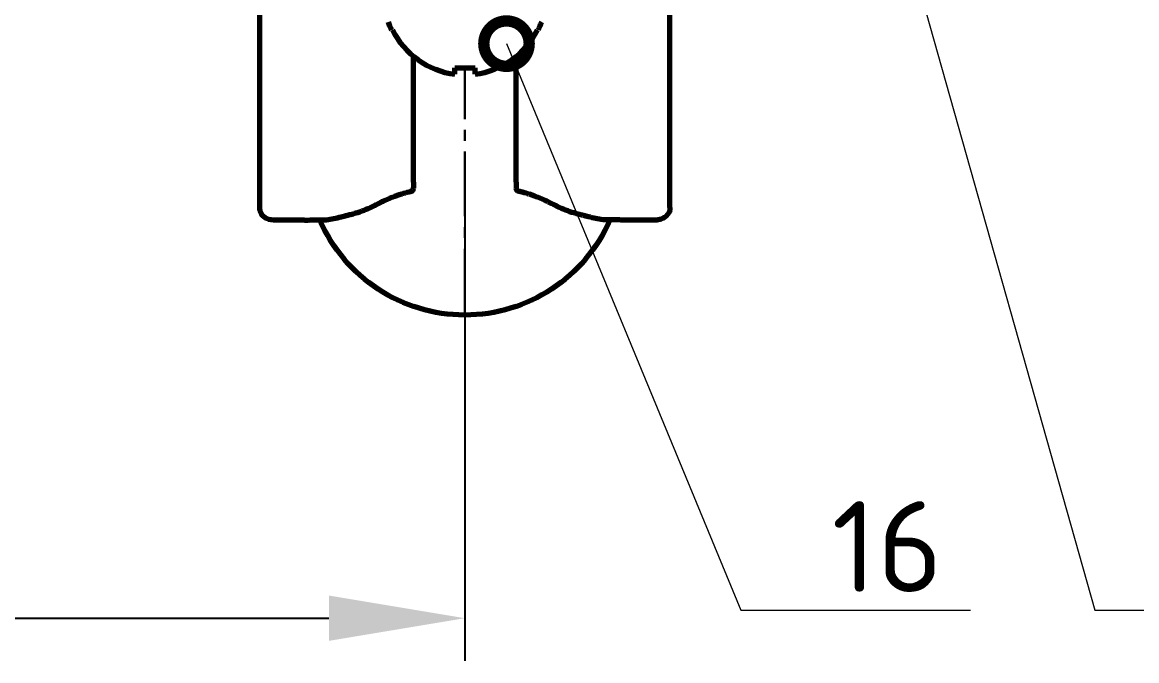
# Model space of a CAD drawing. Header units: millimetres. Extents: x -3633 to 871, y -630 to 261.
# Drawn here: x -519.32 to -486.54, y -323.44 to -304.66 of the extents above; entities that cross this region are included whole.
import ezdxf
from ezdxf import colors
from ezdxf.entities.mleader import LeaderData, LeaderLine
from ezdxf.math import Vec2, Vec3

# ---------------------------------------------------------------- set-up
doc = ezdxf.new("R2010")
doc.units = ezdxf.units.MM
doc.linetypes.add('CENTER2', pattern=[28.575000000000003, 19.05, -3.175, 3.175, -3.175])
for name, color, linetype, lineweight in [('Sheet', 7, 'Continuous', 30), ('Text', 7, 'Continuous', 18), ('Размерные линии', 7, 'Continuous', 15), ('Сплошная толстая основная', 7, 'Continuous', 70)]:
    doc.layers.add(name, color=color, linetype=linetype, lineweight=lineweight)
doc.styles.add('Main', font='isocpeur.ttf', dxfattribs={"height": 3})
doc.dimstyles.new('ISO-25', dxfattribs={"dimtxt": 3, "dimasz": 4, "dimexe": 1.25, "dimexo": 0.625, "dimtad": 1, "dimtoh": 1, "dimtxsty": 'Main', "dimcen": 2.5, "dimadec": 0, "dimazin": 0, "dimtfac": 1, "dimtmove": 0, "dimatfit": 3, "dimfxl": 1, "dimarcsym": 0})

# ---------------------------------------------------------------- blocks, each defined once
blk = doc.blocks.new('*D79')
at = {"layer": 'Defpoints', "color": 0, "transparency": 16777216}
for p in [(-586.3150031930691, -308.6181595750229), (-506.3062842911659, -308.6204858968474), (-506.3062842911659, -322.1877896453198)]:
    blk.add_point(p, dxfattribs=at)
at = {"layer": 'Размерные линии', "color": 0, "lineweight": -2, "transparency": 16777216}
for p, q in [((-586.3150031930691, -309.2431595750229), (-586.3150031930691, -323.4377896453198)), ((-506.3062842911659, -309.2454858968474), (-506.3062842911659, -323.4377896453198)), ((-582.3150031930691, -322.1877896453198), (-510.3062842911659, -322.1877896453198))]:
    blk.add_line(p, q, dxfattribs=at)
at = {"layer": 'Размерные линии', "color": 0, "transparency": 16777216}
for points in [[(-582.3150031930691, -321.5211229786531), (-582.3150031930691, -322.8544563119864), (-586.3150031930691, -322.1877896453198)], [(-510.3062842911659, -321.5211229786531), (-510.3062842911659, -322.8544563119864), (-506.3062842911659, -322.1877896453198)]]:
    blk.add_solid(points, dxfattribs=at)
at = {"layer": 'Размерные линии', "color": 0, "transparency": 16777216, "insert": (-546.3106437421175, -320.0627896453198), "char_height": 3, "width": 4.403847577293369, "attachment_point": 5, "style": 'Main'}
blk.add_mtext('80{\\H0.7x;\\S*^ ;}', dxfattribs=at)
blk = doc.blocks.new('_DotSmall')
at = {"color": 0, "linetype": 'ByBlock', "const_width": 0.5}
blk.add_lwpolyline([(-0.0625, 0, 1), (0.0625, 0, 1)], format="xyb", close=True, dxfattribs=at)

msp = doc.modelspace()

# ---------------------------------------------------------------- linework, layer by layer
at = {"layer": 'Sheet', "linetype": 'CENTER2', "ltscale": 0.1}
msp.add_line((-506.305559731939, -313.2239977799832), (-506.305559731939, -305.983717118726), dxfattribs=at)
at = {"layer": 'Сплошная толстая основная', "ltscale": 1.315789580345154}
for p, q in [((-512.339601924934, -310.1009454095604), (-512.339601924934, -303.1107167342964)), ((-500.272938039383, -310.1047286389496), (-500.272938039383, -303.1107167342964)), ((-508.4377886127122, -304.8837313389747), (-508.4587898636264, -304.8837313389747)), ((-504.1523296002533, -304.8837313389747), (-504.1733308511675, -304.8837313389747)), ((-507.8158328974678, -309.3659158958546), (-507.8158328974678, -305.6646753808959)), ((-504.7967070668547, -309.3659158958546), (-504.7967070668547, -305.6658398143554)), ((-500.7672404783352, -310.4782704133634), (-501.5862181706034, -310.4782704133634))]:
    msp.add_line(p, q, dxfattribs=at)
at = {"layer": 'Сплошная толстая основная'}
for p, q in [((-506.60316832371, -306.1862361804738), (-506.60316832371, -305.9945624778013)), ((-506.60316832371, -305.9945624778013), (-506.007951140168, -305.9945624778013)), ((-506.007951140168, -306.1862361804738), (-506.007951140168, -305.9945624778013))]:
    msp.add_line(p, q, dxfattribs=at)
at = {"layer": 'Сплошная толстая основная', "ltscale": 0.001458606984275677}
msp.add_line((-500.7472867354318, -310.4782704133634), (-500.7672404783352, -310.4782704133634), dxfattribs=at)
at = {"layer": 'Сплошная толстая основная', "ltscale": 1.315789580345154, "extrusion": (0, 0, -1)}
for centre, radius, start, end in [((506.305559731939, -303.8237313389752), 2.4, 333.7897305357776, 339.6358651936302), ((506.305559731939, -303.8237313389752), 2.4, 200.3641348063698, 206.2102694642224), ((506.3062699821585, -308.6207167342966), 4.650000000000003, 203.4208865484737, 336.5736773043311), ((506.3062699821585, -308.6207167342966), 4.650000000000001, 203.4167228170097, 203.4182684154534)]:
    msp.add_arc(centre, radius, start, end, dxfattribs=at)
at = {"layer": 'Сплошная толстая основная', "ltscale": 1.315789580345154}
for start, end in [(206.4334580541775, 262.8201762464929), (277.1798237535071, 333.5665419458225)]:
    msp.add_arc((-506.305559731939, -303.8237313389752), 2.381176179958132, start, end, dxfattribs=at)
at = {"layer": 'Сплошная толстая основная', "ltscale": 4.588613487634021e-05, "extrusion": (0, 0, -1)}
msp.add_arc((506.3062699821585, -308.6207167342966), 4.650000000000003, 336.5736773043311, 336.5814118933859, dxfattribs=at)
at = {"layer": 'Сплошная толстая основная', "ltscale": 1.553230641085671e-05, "extrusion": (0, 0, -1)}
msp.add_arc((506.3062699821585, -308.6207167342966), 4.650000000000001, 203.4182684154534, 203.4208865484737, dxfattribs=at)
at = {"layer": 'Сплошная толстая основная', "ltscale": 1.315789580345154}
for points, knots in [([(-507.8158328956306, -309.3659158958528), (-507.8158324199867, -309.3974507838504), (-507.8159092620244, -309.4287434708206), (-507.8162099611436, -309.4873291826846), (-507.8164303295271, -309.5141112444837), (-507.8167115294309, -309.5371102422998)], [6.787891879902233e-09, 6.787891879902233e-09, 6.787891879902233e-09, 6.787891879902233e-09, 0.009460473297764877, 0.009460473297764877, 0.01884603880906106, 0.01884603880906106, 0.01884603880906106, 0.01884603880906106]), ([(-504.7967070686918, -309.3659158958528), (-504.7967075443357, -309.3974507838504), (-504.796630702298, -309.4287434708206), (-504.7963300031788, -309.4873291826846), (-504.7961096347954, -309.5141112444837), (-504.7958284348915, -309.5371102422998)], [6.787891879902233e-09, 6.787891879902233e-09, 6.787891879902233e-09, 6.787891879902233e-09, 0.009460473297764877, 0.009460473297764877, 0.01884603880906106, 0.01884603880906106, 0.01884603880906106, 0.01884603880906106]), ([(-511.0262439641283, -310.4782704562897), (-510.9968699185483, -310.4782705579912), (-510.9670027671727, -310.4775855764422), (-510.9129495716716, -310.4758972851653), (-510.8892143910944, -310.4750111543347), (-510.8624684559109, -310.4740130177563), (-510.8601697530321, -310.4739272247555), (-510.8440022082686, -310.4733245432255), (-510.8299078735308, -310.4728029304572), (-510.7725132587166, -310.4707892503122), (-510.7275065519425, -310.4694289435558), (-510.6613766282826, -310.4687403368137), (-510.6427804296454, -310.4686557325024), (-510.6218351892148, -310.4686551991128), (-510.6200351859734, -310.4686558876149), (-510.6176955758692, -310.4686577078685), (-510.6171603831717, -310.4686581867556), (-510.6163569575892, -310.4686589985961), (-510.6160890429637, -310.4686592847959), (-510.6157540171516, -310.4686596619488), (-510.6156870053637, -310.46865973835), (-510.6155998814247, -310.468659838931), (-510.6155797753054, -310.4686598622286), (-510.5466536115855, -310.4687400281512), (-510.466013183408, -310.4723291953053), (-510.2303752168464, -310.4540713223307), (-510.0879691835398, -310.4188945265089), (-509.916973850879, -310.3738985542279), (-509.8896825909487, -310.3666000485957), (-509.8416643425044, -310.3537106353635), (-509.8210017257479, -310.348149002639), (-509.7963650194561, -310.3415456127443), (-509.7924720726915, -310.3405030096112), (-509.7645826227435, -310.3330414494142), (-509.7405609569287, -310.3266500635093), (-509.7117791106684, -310.3191331308774), (-509.7072168473787, -310.3179449241345), (-509.6995842860924, -310.3159608494591), (-509.6965235698462, -310.315166221046), (-509.6919211683908, -310.3139723720944), (-509.6903851454008, -310.3135741043791), (-509.682695616917, -310.3115809910216), (-509.6765139475574, -310.3099808401587), (-509.6205936375482, -310.2955025289341), (-509.5689869489306, -310.2821036628886), (-509.3570646986282, -310.2221867696119), (-509.1872717881051, -310.1551962953583), (-508.9504729169166, -310.0407886529013), (-508.8799318539805, -310.0052306407363), (-508.7943721931733, -309.9629925734664), (-508.7808145871295, -309.9563285212646), (-508.7599871008752, -309.9461552557698), (-508.7527706225555, -309.9426417626094), (-508.7419157551612, -309.9373762744965), (-508.738292432372, -309.9356219002186), (-508.7056333063701, -309.9198395257738), (-508.6762701335228, -309.9058681042754), (-508.5571700519304, -309.8504916385666), (-508.4640588811799, -309.8104113632783), (-508.3299797878844, -309.7593335037966), (-508.2928071583574, -309.7457974201282), (-508.2407998285944, -309.7278413123715), (-508.2264607181951, -309.7229907257299), (-508.1950802093124, -309.7126049407273), (-508.1780038485649, -309.7070982466487), (-508.0919334508217, -309.6801154815223), (-508.0210436224188, -309.6603266137884), (-507.9323264109116, -309.6397383475889), (-507.9159946920372, -309.6361158359907), (-507.8995833870431, -309.63265614139)], [0, 0, 0, 0, 0.02716207668017339, 0.02716207668017339, 0.04753362773109174, 0.04753362773109174, 0.04944337195844836, 0.04944337195844836, 0.06092823995027368, 0.06092823995027368, 0.09539032211001558, 0.09539032211001558, 0.1083118300554791, 0.1083118300554791, 0.1095230996901549, 0.1095230996901549, 0.1098819941080677, 0.1098819941080677, 0.1100614413066531, 0.1100614413066531, 0.1101063031054911, 0.1101063031054911, 0.1101197616451277, 0.1101197616451277, 0.1562424034218302, 0.1562424034218302, 0.2265102280343836, 0.2265102280343836, 0.2397712224271471, 0.2397712224271471, 0.2497168850905106, 0.2497168850905106, 0.251581686590323, 0.251581686590323, 0.2630663598927689, 0.2630663598927689, 0.265219737103448, 0.265219737103448, 0.2666553178310117, 0.2666553178310117, 0.2673731070036044, 0.2673731070036044, 0.2702442869493102, 0.2702442869493102, 0.2932255494781906, 0.2932255494781906, 0.3624980943371283, 0.3624980943371283, 0.3915071187374854, 0.3915071187374854, 0.3969447488371032, 0.3969447488371032, 0.399815919615402, 0.399815919615402, 0.4012514992553305, 0.4012514992553305, 0.4127373270923245, 0.4127373270923245, 0.4472471876213799, 0.4472471876213799, 0.4601852977823513, 0.4601852977823513, 0.4650698246866907, 0.4650698246866907, 0.4708126485604602, 0.4708126485604602, 0.4938211167990498, 0.4938211167990498, 0.4989783177562923, 0.4989783177562923, 0.4989783177562923, 0.4989783177562923]), ([(-507.9200199379463, -309.6346966467447), (-507.9200199379463, -309.6346966467447), (-507.9509327600736, -309.6404654963683), (-507.8531897372668, -309.6254505728105), (-507.8174004416505, -309.5932751055554), (-507.8167115295364, -309.5371102423053)], [-3.523284945219114e-06, -3.523284945219114e-06, -3.523284945219114e-06, -3.523284945219114e-06, 0.0002213282555921208, 0.0002213282555921208, 0.0004461726606357788, 0.0004461726606357788, 0.0004461726606357788, 0.0004461726606357788]), ([(-504.6925200263761, -309.6346966467447), (-504.6925200263761, -309.6346966467447), (-504.6616072042489, -309.6404654963683), (-504.7593502270556, -309.6254505728105), (-504.7951395226719, -309.5932751055554), (-504.795828434786, -309.5371102423053)], [-3.523284945219114e-06, -3.523284945219114e-06, -3.523284945219114e-06, -3.523284945219114e-06, 0.0002213282555921208, 0.0002213282555921208, 0.0004461726606357788, 0.0004461726606357788, 0.0004461726606357788, 0.0004461726606357788]), ([(-501.5862960001941, -310.4782704562897), (-501.6156700457741, -310.4782705579912), (-501.6455371971497, -310.4775855764422), (-501.6995903926509, -310.4758972851653), (-501.7233255732281, -310.4750111543347), (-501.7500715084116, -310.4740130177563), (-501.7523702112903, -310.4739272247555), (-501.7685377560538, -310.4733245432255), (-501.7826320907916, -310.4728029304572), (-501.8400267056059, -310.4707892503122), (-501.8850334123799, -310.4694289435558), (-501.9511633360398, -310.4687403368137), (-501.969759534677, -310.4686557325024), (-501.9907047751076, -310.4686551991128), (-501.992504778349, -310.4686558876149), (-501.9948443884532, -310.4686577078685), (-501.9953795811507, -310.4686581867556), (-501.9961830067332, -310.4686589985961), (-501.9964509213587, -310.4686592847959), (-501.9967859471708, -310.4686596619488), (-501.9968529589587, -310.46865973835), (-501.9969400828977, -310.468659838931), (-501.996960189017, -310.4686598622286), (-502.0658863527369, -310.4687400281512), (-502.1465267809144, -310.4723291953053), (-502.3821647474761, -310.4540713223307), (-502.5245707807826, -310.4188945265089), (-502.6955661134434, -310.3738985542279), (-502.7228573733737, -310.3666000485957), (-502.770875621818, -310.3537106353635), (-502.7915382385745, -310.348149002639), (-502.8161749448664, -310.3415456127443), (-502.820067891631, -310.3405030096112), (-502.8479573415789, -310.3330414494142), (-502.8719790073937, -310.3266500635093), (-502.900760853654, -310.3191331308774), (-502.9053231169437, -310.3179449241345), (-502.91295567823, -310.3159608494591), (-502.9160163944762, -310.315166221046), (-502.9206187959317, -310.3139723720944), (-502.9221548189216, -310.3135741043791), (-502.9298443474054, -310.3115809910216), (-502.936026016765, -310.3099808401587), (-502.9919463267743, -310.2955025289341), (-503.0435530153918, -310.2821036628886), (-503.2554752656943, -310.2221867696119), (-503.4252681762173, -310.1551962953583), (-503.6620670474058, -310.0407886529013), (-503.732608110342, -310.0052306407363), (-503.8181677711491, -309.9629925734664), (-503.8317253771929, -309.9563285212646), (-503.8525528634473, -309.9461552557698), (-503.8597693417669, -309.9426417626094), (-503.8706242091612, -309.9373762744965), (-503.8742475319505, -309.9356219002186), (-503.9069066579523, -309.9198395257738), (-503.9362698307996, -309.9058681042754), (-504.0553699123921, -309.8504916385666), (-504.1484810831425, -309.8104113632783), (-504.282560176438, -309.7593335037966), (-504.319732805965, -309.7457974201282), (-504.371740135728, -309.7278413123715), (-504.3860792461273, -309.7229907257299), (-504.41745975501, -309.7126049407273), (-504.4345361157575, -309.7070982466487), (-504.5206065135008, -309.6801154815223), (-504.5914963419036, -309.6603266137884), (-504.6802135534108, -309.6397383475889), (-504.6965452722852, -309.6361158359907), (-504.7129565772793, -309.63265614139)], [0, 0, 0, 0, 0.02716207668017339, 0.02716207668017339, 0.04753362773109174, 0.04753362773109174, 0.04944337195844836, 0.04944337195844836, 0.06092823995027368, 0.06092823995027368, 0.09539032211001558, 0.09539032211001558, 0.1083118300554791, 0.1083118300554791, 0.1095230996901549, 0.1095230996901549, 0.1098819941080677, 0.1098819941080677, 0.1100614413066531, 0.1100614413066531, 0.1101063031054911, 0.1101063031054911, 0.1101197616451277, 0.1101197616451277, 0.1562424034218302, 0.1562424034218302, 0.2265102280343836, 0.2265102280343836, 0.2397712224271471, 0.2397712224271471, 0.2497168850905106, 0.2497168850905106, 0.251581686590323, 0.251581686590323, 0.2630663598927689, 0.2630663598927689, 0.265219737103448, 0.265219737103448, 0.2666553178310117, 0.2666553178310117, 0.2673731070036044, 0.2673731070036044, 0.2702442869493102, 0.2702442869493102, 0.2932255494781906, 0.2932255494781906, 0.3624980943371283, 0.3624980943371283, 0.3915071187374854, 0.3915071187374854, 0.3969447488371032, 0.3969447488371032, 0.399815919615402, 0.399815919615402, 0.4012514992553305, 0.4012514992553305, 0.4127373270923245, 0.4127373270923245, 0.4472471876213799, 0.4472471876213799, 0.4601852977823513, 0.4601852977823513, 0.4650698246866907, 0.4650698246866907, 0.4708126485604602, 0.4708126485604602, 0.4938211167990498, 0.4938211167990498, 0.4989783177562923, 0.4989783177562923, 0.4989783177562923, 0.4989783177562923]), ([(-511.8635189607921, -310.4783870501999), (-511.9520925215693, -310.4783871757156), (-512.0442639712965, -310.4760131538426), (-512.1963072957024, -310.3989102390462), (-512.2502273263926, -310.3544390886548), (-512.3239176907755, -310.2365882090637), (-512.3396327290557, -310.1653481872529), (-512.339638147394, -310.1044623614255)], [0, 0, 0, 0, 0.08303691123350375, 0.08303691123350375, 0.1267669103565961, 0.1267669103565961, 0.17286421360413, 0.17286421360413, 0.17286421360413, 0.17286421360413]), ([(-500.2729149440729, -310.1045502523978), (-500.272921619453, -310.1539232789712), (-500.2825574846138, -310.2098673982748), (-500.3446995391969, -310.340827661563), (-500.4161863179343, -310.4017207588552), (-500.5446019255469, -310.4604809825635), (-500.6046726664663, -310.4707293792947), (-500.6902675657439, -310.4776543064274), (-500.7194552706569, -310.4783887532269), (-500.7489368019214, -310.4783854657728)], [0, 0, 0, 0, 0.03741027787844029, 0.03741027787844029, 0.09392897792540261, 0.09392897792540261, 0.1451399994611184, 0.1451399994611184, 0.1727666803402623, 0.1727666803402623, 0.1727666803402623, 0.1727666803402623])]:
    msp.add_open_spline(points, degree=3, knots=knots, dxfattribs=at)
at = {"layer": 'Сплошная толстая основная', "ltscale": 0.0003740542488891747}
for points in [[(-507.8995833870431, -309.63265614139), (-507.8979148286762, -309.6323043898158), (-507.8962454476259, -309.6319543212887), (-507.8945752520867, -309.6316059521689)], [(-504.7129565772793, -309.63265614139), (-504.7146251356462, -309.6323043898158), (-504.7162945166965, -309.6319543212887), (-504.7179647122357, -309.6316059521689)]]:
    msp.add_open_spline(points, degree=3, dxfattribs=at)
at = {"layer": 'Сплошная толстая основная', "ltscale": 9.620997984359384e-06}
msp.add_open_spline([(-512.3396369996699, -310.104461126459), (-512.339636998091, -310.1045050097766), (-512.3396369772254, -310.1045488815219), (-512.3396369370748, -310.1045927416892)], degree=3, dxfattribs=at)
at = {"layer": 'Сплошная толстая основная', "ltscale": 1.304014123422898e-05}
msp.add_open_spline([(-500.272938039383, -310.1047286389496), (-500.272938039383, -310.1046691980048), (-500.2729380745186, -310.1046097349702), (-500.272938144788, -310.1045502498639)], degree=3, dxfattribs=at)
at = {"layer": 'Сплошная толстая основная', "ltscale": 0.0001370206430104779}
msp.add_open_spline([(-511.0262439641283, -310.4782704562897), (-511.8641282871922, -310.4783283470554), (-511.8647531009719, -310.4783285090673), (-511.8653765574309, -310.4783282374831)], degree=3, dxfattribs=at)
at = {"layer": 'Сплошная толстая основная', "ltscale": 1.315789580345154}
msp.add_open_spline([(-501.5862992414714, -310.4782719783309), (-501.5862722155216, -310.4782719732796), (-501.5862451918983, -310.4782719675097), (-501.5862181706034, -310.4782719610214)], degree=3, dxfattribs=at)
at = {"layer": 'Сплошная толстая основная', "ltscale": 0.0001208783382313848}
msp.add_open_spline([(-500.7472867354318, -310.4783108652357), (-500.7478368933153, -310.4783110714145), (-500.7483880985037, -310.4783109423936), (-500.7489403509007, -310.4783104821929)], degree=3, dxfattribs=at)

# ---------------------------------------------------------------- dimensions: what is measured, and where the dimension line sits
at = {"layer": 'Размерные линии'}
dim = msp.add_linear_dim(base=(-506.3062842911659, -322.1877896453198), p1=(-586.3150031930691, -308.6181595750229), p2=(-506.3062842911659, -308.6204858968474), text='80{\\H0.7x;\\S*^ ;}', dimstyle='ISO-25', override={"dimtxsty": 'Main'}, dxfattribs=at)
dim.commit()
dim.dimension.update_dxf_attribs({"geometry": '*D79', "text_midpoint": (-546.3106437421175, -320.0627896453198)})

# ---------------------------------------------------------------- leaders
at = {"layer": 'Text', "lineweight": 25}
ml = msp.add_multileader_mtext('Standard', dxfattribs=at)
ml.set_content('13', color=256, style='Main')
ml.set_leader_properties(color=256, linetype='ByLayer', lineweight=-1)
ml.set_arrow_properties(name='DOTSMALL')
ml.build(insert=Vec2(0, 0))
ml.multileader.update_dxf_attribs({"text_left_attachment_type": 6, "text_right_attachment_type": 6, "text_top_attachment_type": 10, "dogleg_length": 0.89, "arrow_head_size": 2.67})
ctx = ml.context
ctx.base_point, ctx.char_height, ctx.arrow_head_size, ctx.landing_gap_size, ctx.plane_origin = Vec3(-486.8904739272688, -321.948529456271), 2.67, 2.67, 1.78, Vec3(-493.2032967816997, -302.4652580480429)
ctx.left_attachment, ctx.right_attachment, ctx.bottom_attachment = 6, 6, 10
notes = []
notes.append((ctx, [(0, (1, 1, 0), (-487.7804739272688, -321.948529456271), (1, 0), 0.89, [(0, [(-501.5150208889445, -273.2978349376488)], 0, [])])]))
ctx.mtext.insert, ctx.mtext.flow_direction = Vec3(-485.1104739272689, -318.744529456271), 5
ml = msp.add_multileader_mtext('Standard', dxfattribs=at)
ml.set_content('16', color=256, style='Main')
ml.set_leader_properties(color=256, linetype='ByLayer', lineweight=-1)
ml.set_arrow_properties(name='DOTSMALL')
ml.build(insert=Vec2(0, 0))
ml.multileader.update_dxf_attribs({"text_left_attachment_type": 6, "text_right_attachment_type": 6, "text_top_attachment_type": 10, "dogleg_length": 0.89, "arrow_head_size": 2.67})
ctx = ml.context
ctx.base_point, ctx.char_height, ctx.arrow_head_size, ctx.landing_gap_size, ctx.plane_origin = Vec3(-497.297437221799, -321.948529456271), 2.67, 2.67, 1.78, Vec3(-503.6102600762299, -302.4652580480429)
ctx.left_attachment, ctx.right_attachment, ctx.bottom_attachment = 6, 6, 10
notes.append((ctx, [(0, (1, 1, 0), (-498.187437221799, -321.948529456271), (1, 0), 0.89, [(0, [(-505.0814527237799, -305.2868587985213)], 0, [])])]))
ctx.mtext.insert, ctx.mtext.flow_direction = Vec3(-495.5174372217991, -318.744529456271), 5
for ctx, leaders in notes:
    for number, flags, end, landing, length, lines in leaders:
        leader = LeaderData()
        leader.index, (leader.has_last_leader_line, leader.has_dogleg_vector, leader.attachment_direction) = number, flags
        leader.last_leader_point, leader.dogleg_vector, leader.dogleg_length = Vec3(end), Vec3(landing), length
        for number, points, colour, breaks in lines:
            line = LeaderLine()
            line.index, line.vertices, line.color, line.breaks = number, Vec3.list(points), colors.encode_raw_color(colour), breaks
            leader.lines.append(line)
        ctx.leaders.append(leader)

doc.saveas('drawing.dxf')
